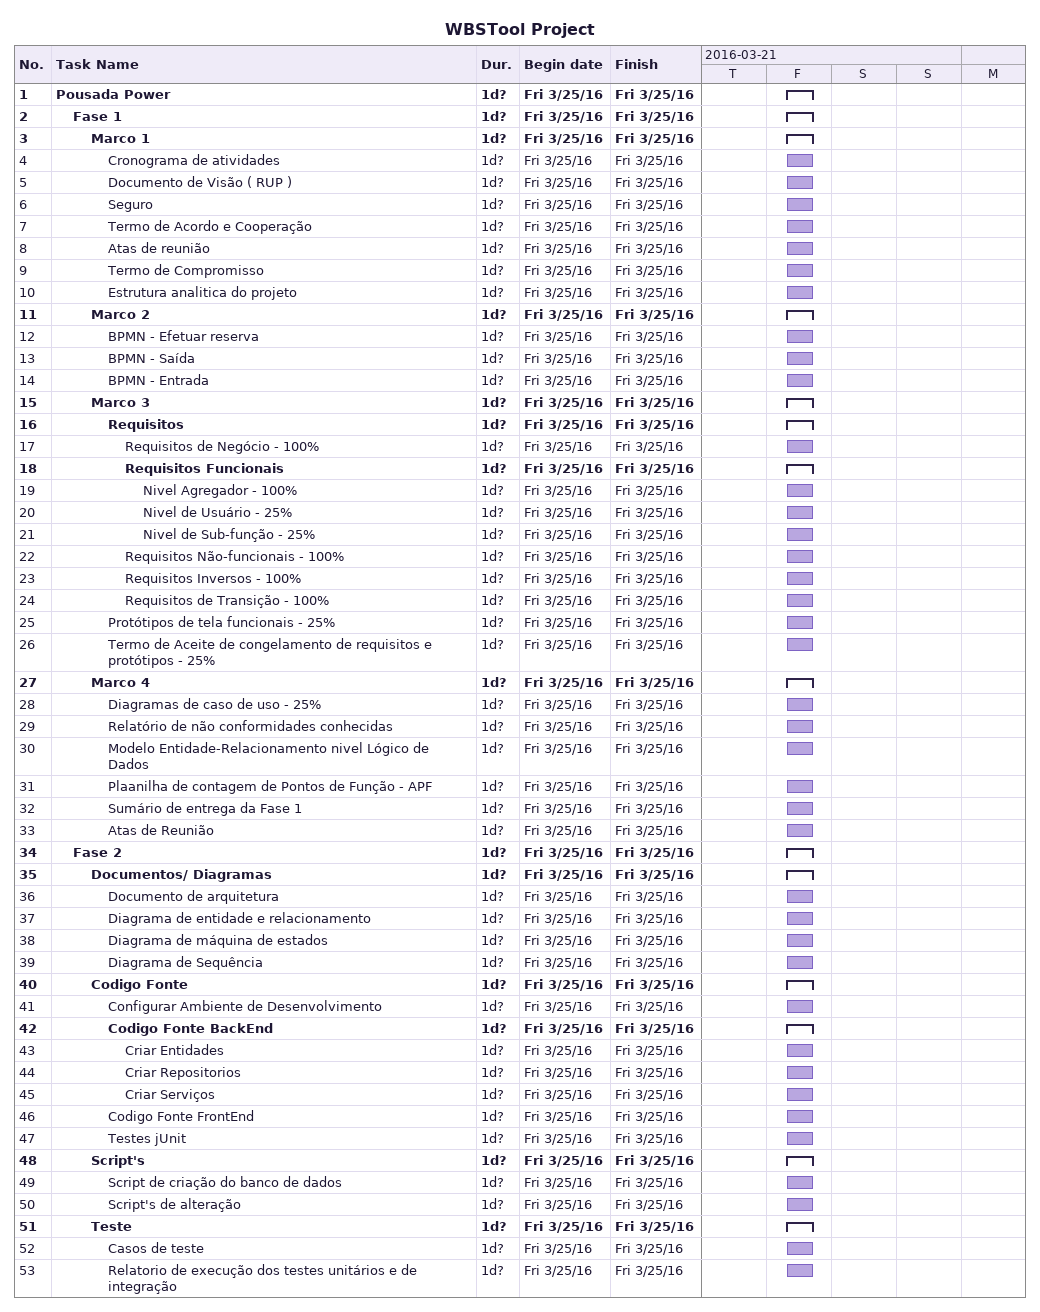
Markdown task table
WBSTool Project

| ID | Level | Task | Duration | Start | Finish |
|---|---|---|---|---|---|
| 1 | 1 | **Pousada Power** | 1d? | 2016-03-25 | 2016-03-25 |
| 2 | 2 | **Fase 1** | 1d? | 2016-03-25 | 2016-03-25 |
| 3 | 3 | **Marco 1** | 1d? | 2016-03-25 | 2016-03-25 |
| 4 | 4 | Cronograma de atividades | 1d? | 2016-03-25 | 2016-03-25 |
| 5 | 4 | Documento de Visão ( RUP ) | 1d? | 2016-03-25 | 2016-03-25 |
| 6 | 4 | Seguro | 1d? | 2016-03-25 | 2016-03-25 |
| 7 | 4 | Termo de Acordo e Cooperação | 1d? | 2016-03-25 | 2016-03-25 |
| 8 | 4 | Atas de reunião | 1d? | 2016-03-25 | 2016-03-25 |
| 9 | 4 | Termo de Compromisso | 1d? | 2016-03-25 | 2016-03-25 |
| 10 | 4 | Estrutura analitica do projeto | 1d? | 2016-03-25 | 2016-03-25 |
| 11 | 3 | **Marco 2** | 1d? | 2016-03-25 | 2016-03-25 |
| 12 | 4 | BPMN - Efetuar reserva | 1d? | 2016-03-25 | 2016-03-25 |
| 13 | 4 | BPMN - Saída | 1d? | 2016-03-25 | 2016-03-25 |
| 14 | 4 | BPMN - Entrada | 1d? | 2016-03-25 | 2016-03-25 |
| 15 | 3 | **Marco 3** | 1d? | 2016-03-25 | 2016-03-25 |
| 16 | 4 | **Requisitos** | 1d? | 2016-03-25 | 2016-03-25 |
| 17 | 5 | Requisitos de Negócio - 100% | 1d? | 2016-03-25 | 2016-03-25 |
| 18 | 5 | **Requisitos Funcionais** | 1d? | 2016-03-25 | 2016-03-25 |
| 19 | 6 | Nivel Agregador - 100% | 1d? | 2016-03-25 | 2016-03-25 |
| 20 | 6 | Nivel de Usuário - 25% | 1d? | 2016-03-25 | 2016-03-25 |
| 21 | 6 | Nivel de Sub-função - 25% | 1d? | 2016-03-25 | 2016-03-25 |
| 22 | 5 | Requisitos Não-funcionais - 100% | 1d? | 2016-03-25 | 2016-03-25 |
| 23 | 5 | Requisitos Inversos - 100% | 1d? | 2016-03-25 | 2016-03-25 |
| 24 | 5 | Requisitos de Transição - 100% | 1d? | 2016-03-25 | 2016-03-25 |
| 25 | 4 | Protótipos de tela funcionais - 25% | 1d? | 2016-03-25 | 2016-03-25 |
| 26 | 4 | Termo de Aceite de congelamento de requisitos e protótipos - 25% | 1d? | 2016-03-25 | 2016-03-25 |
| 27 | 3 | **Marco 4** | 1d? | 2016-03-25 | 2016-03-25 |
| 28 | 4 | Diagramas de caso de uso - 25% | 1d? | 2016-03-25 | 2016-03-25 |
| 29 | 4 | Relatório de não conformidades conhecidas | 1d? | 2016-03-25 | 2016-03-25 |
| 30 | 4 | Modelo Entidade-Relacionamento nivel Lógico de Dados | 1d? | 2016-03-25 | 2016-03-25 |
| 31 | 4 | Plaanilha de contagem de Pontos de Função - APF | 1d? | 2016-03-25 | 2016-03-25 |
| 32 | 4 | Sumário de entrega da Fase 1 | 1d? | 2016-03-25 | 2016-03-25 |
| 33 | 4 | Atas de Reunião | 1d? | 2016-03-25 | 2016-03-25 |
| 34 | 2 | **Fase 2** | 1d? | 2016-03-25 | 2016-03-25 |
| 35 | 3 | **Documentos/ Diagramas** | 1d? | 2016-03-25 | 2016-03-25 |
| 36 | 4 | Documento de arquitetura | 1d? | 2016-03-25 | 2016-03-25 |
| 37 | 4 | Diagrama de entidade e relacionamento | 1d? | 2016-03-25 | 2016-03-25 |
| 38 | 4 | Diagrama de máquina de estados | 1d? | 2016-03-25 | 2016-03-25 |
| 39 | 4 | Diagrama de Sequência | 1d? | 2016-03-25 | 2016-03-25 |
| 40 | 3 | **Codigo Fonte** | 1d? | 2016-03-25 | 2016-03-25 |
| 41 | 4 | Configurar Ambiente de Desenvolvimento | 1d? | 2016-03-25 | 2016-03-25 |
| 42 | 4 | **Codigo Fonte BackEnd** | 1d? | 2016-03-25 | 2016-03-25 |
| 43 | 5 | Criar Entidades | 1d? | 2016-03-25 | 2016-03-25 |
| 44 | 5 | Criar Repositorios | 1d? | 2016-03-25 | 2016-03-25 |
| 45 | 5 | Criar Serviços | 1d? | 2016-03-25 | 2016-03-25 |
| 46 | 4 | Codigo Fonte FrontEnd | 1d? | 2016-03-25 | 2016-03-25 |
| 47 | 4 | Testes jUnit | 1d? | 2016-03-25 | 2016-03-25 |
| 48 | 3 | **Script's** | 1d? | 2016-03-25 | 2016-03-25 |
| 49 | 4 | Script de criação do banco de dados | 1d? | 2016-03-25 | 2016-03-25 |
| 50 | 4 | Script's de alteração | 1d? | 2016-03-25 | 2016-03-25 |
| 51 | 3 | **Teste** | 1d? | 2016-03-25 | 2016-03-25 |
| 52 | 4 | Casos de teste | 1d? | 2016-03-25 | 2016-03-25 |
| 53 | 4 | Relatorio de execução dos testes unitários e de integração | 1d? | 2016-03-25 | 2016-03-25 |
